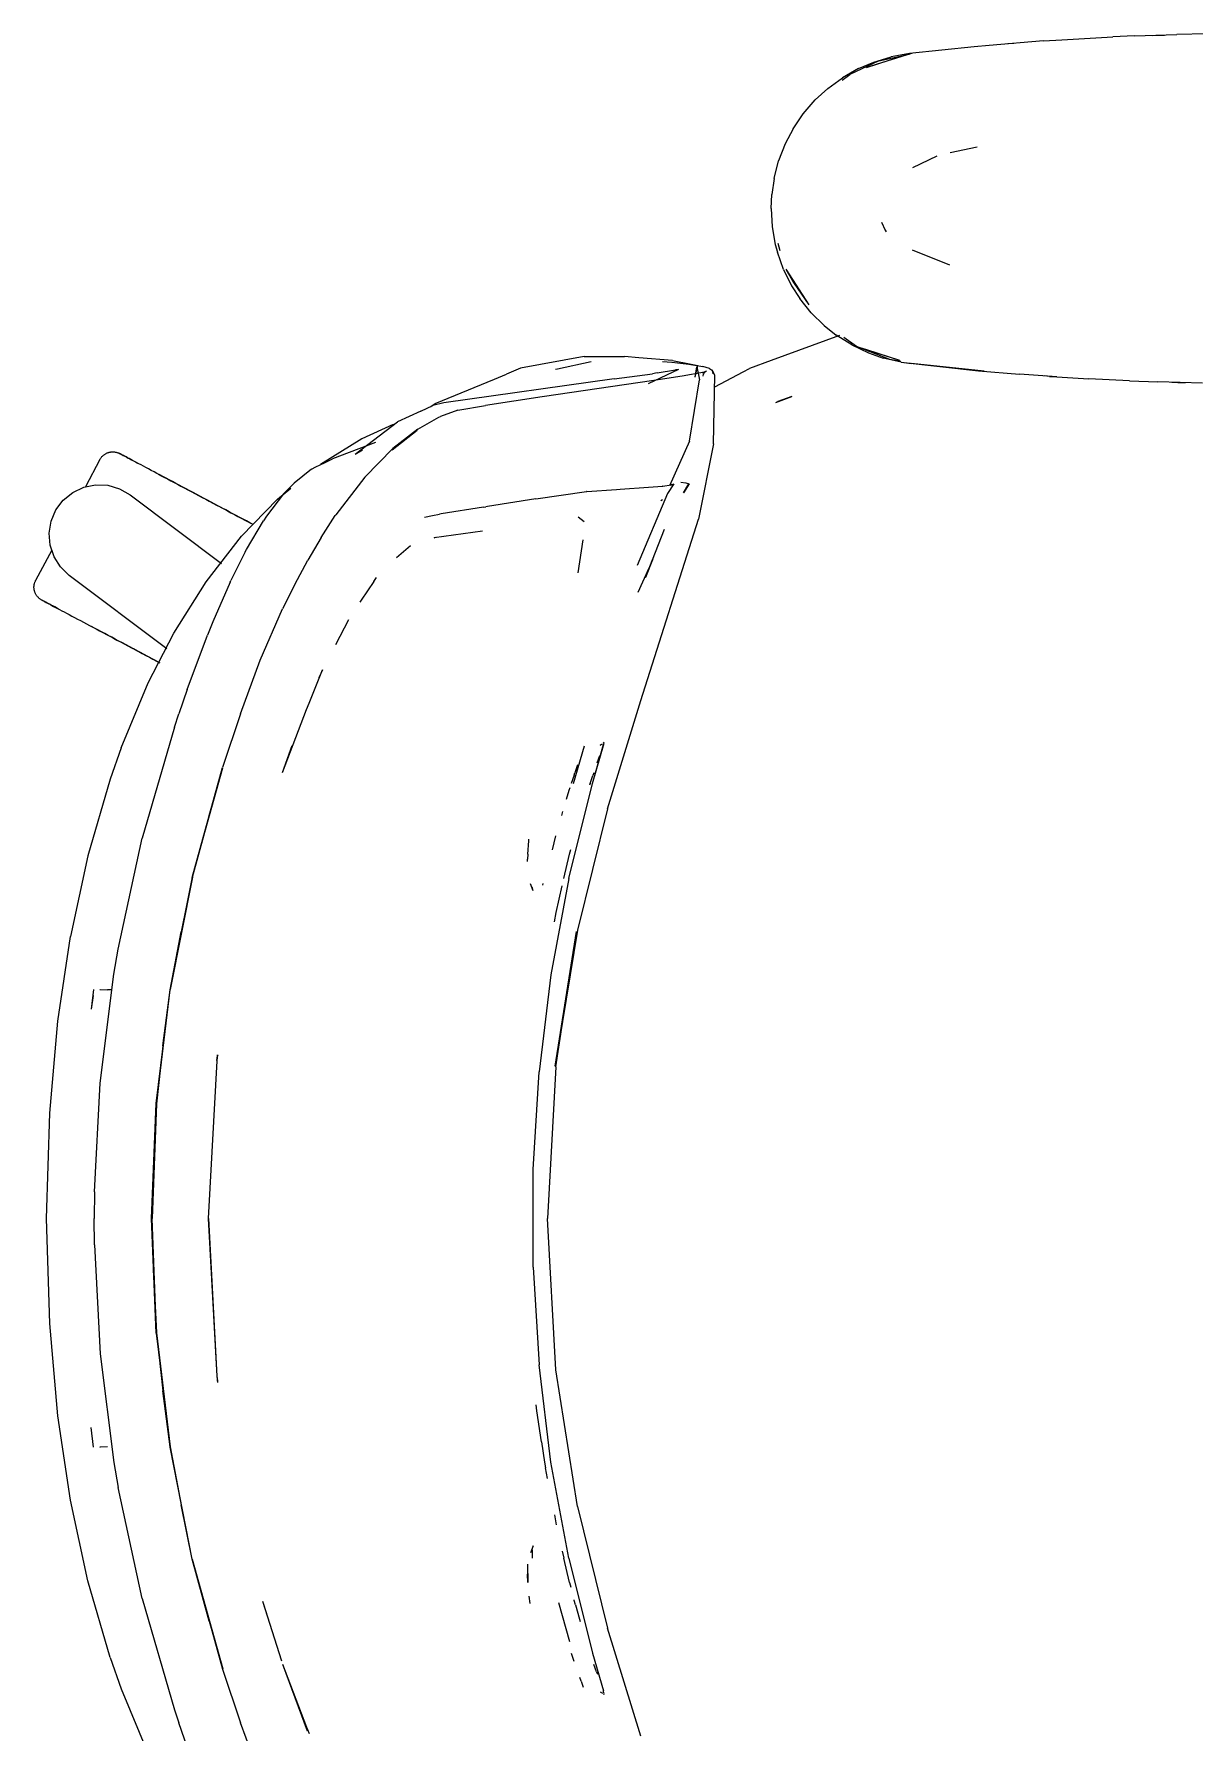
# Model space of a CAD drawing. Header units: millimetres. Extents: x 90978 to 295199, y -4084 to 97293.
# Drawn here: x 197998.4 to 198319.9, y 32614.6 to 33085.3 of the extents above; entities that cross this region are included whole.
import ezdxf

# ---------------------------------------------------------------- set-up
doc = ezdxf.new("R2010")
doc.units = ezdxf.units.MM
doc.header["$MEASUREMENT"] = 0
doc.layers.add('G-IMPT', color=8, linetype='CONTINUOUS', lineweight=9)
doc.layers.add('I-FURN', color=8, linetype='CONTINUOUS', lineweight=9)

msp = doc.modelspace()

# ---------------------------------------------------------------- linework, layer by layer
at = {"layer": 'G-IMPT'}
for p, q in [((198258.93, 33081.79), (198241, 33079.89)), ((198263.06, 33082.14), (198258.93, 33081.79)), ((198278.11, 33083.38), (198263.06, 33082.14)), ((198269.93, 33082.73), (198268.25, 33082.57)), ((198278.11, 33083.38), (198283.2, 33083.71)), ((198283.2, 33083.71), (198297.34, 33084.52)), ((198303.36, 33084.77), (198297.34, 33084.52)), ((198303.36, 33084.77), (198315.12, 33085.16)), ((198308.25, 33084.91), (198310.18, 33085.02)), ((198310.18, 33085.02), (198311.68, 33085.04)), ((198323.54, 33085.33), (198315.12, 33085.16)), ((198232.54, 33077.84), (198224.48, 33074.11)), ((198226.85, 33075.71), (198231.09, 33077.52)), ((198241.51, 33079.89), (198229.05, 33076.05)), ((198229.05, 33076.05), (198238.2, 33078.97)), ((198231.09, 33077.52), (198235.96, 33078.99)), ((198232.54, 33077.84), (198240.95, 33079.76)), ((198241, 33079.89), (198235.96, 33078.99)), ((198241.51, 33079.89), (198238.2, 33078.97)), ((198218.33, 33070.21), (198222.41, 33073.2)), ((198222.37, 33072.51), (198224.48, 33074.11)), ((198226.85, 33075.71), (198222.41, 33073.2)), ((198211.57, 33063.21), (198214.89, 33067.04)), ((198218.33, 33070.21), (198214.89, 33067.04)), ((198208.74, 33059.04), (198211.57, 33063.21)), ((198208.74, 33059.04), (198206.55, 33054.87)), ((198206.55, 33054.87), (198204.72, 33050.16)), ((198259.71, 33053.92), (198252.28, 33052.34)), ((198203.45, 33045.3), (198204.72, 33050.16)), ((198241.88, 33048.31), (198248.67, 33051.58)), ((198203.45, 33045.3), (198202.81, 33040.78)), ((198202.64, 33036.93), (198202.81, 33040.78)), ((198202.64, 33036.93), (198202.93, 33031.89)), ((198202.93, 33031.89), (198203.81, 33026.95)), ((198233.25, 33033.11), (198234.26, 33030.89)), ((198234.26, 33030.89), (198234.19, 33031.02)), ((198234.26, 33030.89), (198234.56, 33030.44)), ((198203.81, 33026.95), (198204.38, 33024.82)), ((198206.09, 33020.04), (198204.38, 33024.82)), ((198205.17, 33025.25), (198204.56, 33027.28)), ((198252.22, 33021.22), (198241.79, 33025.36)), ((198206.09, 33020.04), (198208.33, 33015.53)), ((198206.73, 33020.14), (198208.89, 33016.46)), ((198206.73, 33020.14), (198213.06, 33010.19)), ((198208.33, 33015.53), (198210.59, 33011.99)), ((198208.89, 33016.46), (198213.06, 33010.19)), ((198213.78, 33008.01), (198210.59, 33011.99)), ((198213.78, 33008.01), (198217.39, 33004.46)), ((198221.59, 33001.72), (198202.65, 32994.78)), ((198217.39, 33004.46), (198220.7, 33001.84)), ((198225.02, 32999.11), (198220.7, 33001.84)), ((198226.34, 32998.72), (198222.77, 33001.14)), ((198225.02, 32999.11), (198229.6, 32996.92)), ((198235.56, 32995.11), (198226.34, 32998.72)), ((198226.34, 32998.72), (198229.05, 32997.81)), ((198226.34, 32998.72), (198238.2, 32994.9)), ((198229.05, 32997.81), (198238.2, 32994.9)), ((198229.6, 32996.92), (198233.73, 32995.47)), ((198133.18, 32992.64), (198129.32, 32991.04)), ((198150.87, 32995.88), (198133.18, 32992.64)), ((198143.43, 32992.42), (198142.85, 32992.27)), ((198152.74, 32994.47), (198143.43, 32992.42)), ((198150.87, 32995.88), (198157.84, 32995.9)), ((198157.84, 32995.9), (198162.01, 32995.91)), ((198165.96, 32995.56), (198162.01, 32995.91)), ((198175.29, 32994.76), (198165.96, 32995.56)), ((198177, 32992.32), (198168.59, 32988.33)), ((198171.11, 32991.35), (198176.13, 32992.18)), ((198175.12, 32994.24), (198172.53, 32994.45)), ((198179.81, 32993.72), (198175.12, 32994.24)), ((198175.29, 32994.76), (198175.76, 32994.72)), ((198175.76, 32994.72), (198180.01, 32993.91)), ((198177, 32992.32), (198176.13, 32992.18)), ((198184.23, 32991.52), (198177.97, 32990.42)), ((198180.42, 32993.65), (198179.81, 32993.72)), ((198180.01, 32993.91), (198182.33, 32993.46)), ((198180.42, 32993.65), (198183.7, 32993.11)), ((198181.61, 32990.18), (198182.33, 32993.46)), ((198181.61, 32990.18), (198182.1, 32993.05)), ((198182.1, 32993.05), (198182.78, 32989.47)), ((198183.61, 32991.35), (198184.71, 32991.91)), ((198183.61, 32991.35), (198184.23, 32991.52)), ((198185.56, 32992.56), (198183.7, 32993.11)), ((198184.21, 32991.52), (198183.89, 32990.98)), ((198184.21, 32991.52), (198184.71, 32991.91)), ((198185.56, 32992.56), (198186.1, 32992.24)), ((198186.1, 32992.24), (198186.47, 32991.75)), ((198187.08, 32990.71), (198186.47, 32991.75)), ((198186.6, 32991.12), (198186.47, 32991.75)), ((198186.47, 32991.75), (198186.5, 32991.67)), ((198186.6, 32991.12), (198186.5, 32991.67)), ((198187.02, 32987.52), (198194.92, 32991.66)), ((198194.92, 32991.66), (198196.68, 32992.59)), ((198202.65, 32994.78), (198196.68, 32992.59)), ((198238.7, 32994.32), (198233.73, 32995.47)), ((198238.62, 32994.53), (198235.56, 32995.11)), ((198238.7, 32994.32), (198261.65, 32991.86)), ((198238.7, 32994.32), (198241.51, 32993.98)), ((198238.7, 32994.32), (198260.13, 32991.96)), ((198261.65, 32991.86), (198241.51, 32993.98)), ((198260.13, 32991.96), (198271.53, 32990.98)), ((198109.5, 32982.86), (198125.95, 32989.65)), ((198159.15, 32989.69), (198111.93, 32983.02)), ((198125.95, 32989.65), (198129.32, 32991.04)), ((198170.12, 32989.3), (198139.24, 32984.75)), ((198159.15, 32989.69), (198169.81, 32991.13)), ((198171.11, 32991.35), (198169.81, 32991.13)), ((198177.97, 32990.42), (198170.12, 32989.3)), ((198180.07, 32972.42), (198182.78, 32989.47)), ((198183.81, 32990.48), (198183.89, 32990.98)), ((198186.7, 32971.72), (198187.08, 32990.71)), ((198281.82, 32990.25), (198271.53, 32990.98)), ((198279.78, 32990.39), (198278.36, 32990.52)), ((198279.78, 32990.39), (198281.68, 32990.3)), ((198281.82, 32990.25), (198290.69, 32989.69)), ((198302, 32989.15), (198290.69, 32989.69)), ((198302, 32989.15), (198309.87, 32988.86)), ((198322.18, 32988.56), (198309.87, 32988.86)), ((198313.74, 32988.78), (198315.4, 32988.7)), ((198315.4, 32988.7), (198317.53, 32988.7)), ((198105.58, 32980.8), (198108.94, 32982.37)), ((198108.33, 32982.09), (198109.5, 32982.86)), ((198111.93, 32983.02), (198108.94, 32982.37)), ((198115.8, 32981.06), (198123.47, 32982.36)), ((198139.24, 32984.75), (198123.47, 32982.36)), ((198203.96, 32983.18), (198208.42, 32984.82)), ((198203.96, 32983.18), (198204.54, 32983.44)), ((198208.42, 32984.82), (198204.54, 32983.44)), ((198087.35, 32968.82), (198099.06, 32977.76)), ((198105.58, 32980.8), (198099.06, 32977.76)), ((198104.76, 32975.8), (198110.59, 32979.09)), ((198110.59, 32979.09), (198111.01, 32979.3)), ((198115.8, 32981.06), (198111.01, 32979.3)), ((198089.24, 32973.12), (198077.79, 32965.99)), ((198097.87, 32977.1), (198089.24, 32973.12)), ((198097.58, 32970.08), (198104.53, 32975.47)), ((198097.58, 32970.08), (198101.15, 32972.88)), ((198104.76, 32975.8), (198097.79, 32970.38)), ((198097.87, 32977.1), (198097.93, 32977.12)), ((198104.53, 32975.47), (198101.15, 32972.88)), ((198093.01, 32972.06), (198081.1, 32967.55)), ((198087.35, 32968.82), (198089.38, 32969.99)), ((198090.05, 32962.48), (198097.79, 32970.38)), ((198180.07, 32972.42), (198174.46, 32960.07)), ((198186.7, 32971.72), (198182.5, 32950.77)), ((198075.3, 32964.69), (198070.44, 32960.82)), ((198075.3, 32964.69), (198076.43, 32965.3)), ((198076.43, 32965.3), (198078.87, 32966.47)), ((198078.87, 32966.47), (198081.1, 32967.55)), ((198065.87, 32956.38), (198069.54, 32959.38)), ((198070.44, 32960.82), (198067.54, 32957.8)), ((198090.05, 32962.48), (198082.03, 32952.05)), ((198151.56, 32958.45), (198159.8, 32959.07)), ((198159.8, 32959.07), (198160.79, 32959.14)), ((198160.79, 32959.14), (198168.65, 32959.7)), ((198168.65, 32959.7), (198172.53, 32960)), ((198172.61, 32960), (198172.53, 32960)), ((198172.61, 32960), (198174.99, 32960.3)), ((198175.72, 32960.59), (198173.96, 32957.92)), ((198175, 32960.31), (198174.99, 32960.3)), ((198175, 32960.31), (198175.72, 32960.59)), ((198177.64, 32961.06), (198178.99, 32960.89)), ((198178.34, 32958.13), (198179.86, 32960.62)), ((198179.93, 32960.6), (198178.34, 32958.13)), ((198179.86, 32960.62), (198178.38, 32958.15)), ((198178.99, 32960.89), (198179.86, 32960.62)), ((198179.93, 32960.6), (198179.86, 32960.62)), ((198065.87, 32956.38), (198055.91, 32946.09)), ((198067.54, 32957.8), (198062.83, 32951.67)), ((198122.94, 32954.12), (198111.21, 32952.32)), ((198122.94, 32954.12), (198123.55, 32954.21)), ((198124.06, 32954.3), (198123.55, 32954.21)), ((198137.41, 32956.41), (198124.06, 32954.3)), ((198137.41, 32956.41), (198151.48, 32958.44)), ((198151.56, 32958.45), (198151.48, 32958.44)), ((198173.96, 32957.92), (198165.53, 32937.95)), ((198172.51, 32956.21), (198172.07, 32955.94)), ((198057.23, 32942.38), (198061.96, 32950.38)), ((198062.83, 32951.67), (198061.96, 32950.38)), ((198077.98, 32945.69), (198081.87, 32951.79)), ((198081.87, 32951.79), (198082.03, 32952.05)), ((198106.6, 32951.36), (198108.76, 32951.82)), ((198108.76, 32951.82), (198110.74, 32952.24)), ((198111.21, 32952.32), (198110.74, 32952.24)), ((198150.82, 32950.06), (198149.18, 32951.34)), ((198166.51, 32900.53), (198182.5, 32950.77)), ((198046.11, 32933.48), (198055.91, 32946.09)), ((198077.98, 32945.69), (198074.21, 32939.46)), ((198122.64, 32947.44), (198109.28, 32945.66)), ((198109.28, 32945.66), (198109.75, 32945.81)), ((198150.47, 32945.11), (198149.07, 32935.95)), ((198150.47, 32945.11), (198150.43, 32944.77)), ((198169.82, 32939.58), (198173.08, 32948.05)), ((198056.92, 32941.78), (198052.92, 32933.77)), ((198056.92, 32941.78), (198057.23, 32942.38)), ((198098.78, 32940.16), (198102.69, 32943.5)), ((198167.8, 32934.68), (198169.83, 32939.79)), ((198169.83, 32939.79), (198167.8, 32934.67)), ((198070.65, 32932.67), (198074.21, 32939.46)), ((198168.8, 32937.21), (198165.75, 32930.49)), ((198169.82, 32939.58), (198167.8, 32934.68)), ((198037.13, 32919.19), (198046.11, 32933.48)), ((198052.7, 32933.33), (198047.93, 32922.37)), ((198052.7, 32933.33), (198052.92, 32933.77)), ((198070.65, 32932.67), (198067.26, 32925.95)), ((198092.51, 32933.53), (198089.01, 32928.4)), ((198092.51, 32933.53), (198093.26, 32934.63)), ((198061.08, 32911.72), (198067.26, 32925.95)), ((198089.01, 32928.4), (198088.62, 32927.82)), ((198047.93, 32922.37), (198046.45, 32918.69)), ((198085.48, 32922.92), (198081.94, 32915.95)), ((198030.04, 32905.41), (198037.13, 32919.19)), ((198040.85, 32903.62), (198046.45, 32918.69)), ((198055.62, 32896.84), (198061.08, 32911.72)), ((198074.59, 32899.76), (198078.31, 32909.08)), ((198078.31, 32909.08), (198077.31, 32906.84)), ((198022.52, 32887.44), (198030.04, 32905.41)), ((198040.85, 32903.62), (198038.51, 32896.8)), ((198067.21, 32880.58), (198073.92, 32898.03)), ((198073.92, 32898.03), (198074.59, 32899.76)), ((198157.33, 32870.55), (198166.51, 32900.53)), ((198037.32, 32893.19), (198028.37, 32862.36)), ((198037.32, 32893.19), (198038.51, 32896.8)), ((198055.62, 32896.84), (198050.61, 32881.92)), ((198067.21, 32880.58), (198069.93, 32888.02)), ((198153.1, 32877.5), (198156.37, 32888.73)), ((198153.1, 32877.5), (198156.22, 32888.32)), ((198153.1, 32877.5), (198156.16, 32888.04)), ((198155.28, 32888.19), (198155.89, 32888.57)), ((198155.28, 32888.19), (198155.49, 32888.33)), ((198156.16, 32888.04), (198156.22, 32888.32)), ((198156.37, 32888.73), (198156.24, 32888.97)), ((198022.52, 32887.44), (198019.45, 32878.7)), ((198147.91, 32877.5), (198150.94, 32887.93)), ((198154.48, 32883.28), (198154.83, 32884.25)), ((198154.83, 32884.25), (198155.22, 32885.32)), ((198019.45, 32878.7), (198013.28, 32857.46)), ((198042.23, 32851.43), (198050.61, 32881.92)), ((198042.23, 32851.43), (198050.66, 32881.83)), ((198046.88, 32868.67), (198050.66, 32881.83)), ((198148.02, 32879.8), (198147.25, 32877.5)), ((198148.02, 32879.8), (198148.27, 32880.52)), ((198149.03, 32882.68), (198148.27, 32880.52)), ((198152.47, 32877.5), (198153.21, 32879.73)), ((198153.49, 32880.53), (198153.21, 32879.73)), ((198146.62, 32875.58), (198145.83, 32873.09)), ((198146.55, 32851.19), (198153.1, 32877.5)), ((198146.87, 32876.36), (198146.62, 32875.58)), ((198152.47, 32877.5), (198152.32, 32877.04)), ((198144.84, 32869.79), (198144.51, 32868.67)), ((198157.33, 32870.55), (198149.02, 32836.87)), ((198046.88, 32868.67), (198042.23, 32851.43)), ((198021.71, 32831.57), (198028.37, 32862.36)), ((198135.24, 32857.94), (198135.51, 32861.65)), ((198135.51, 32861.65), (198135.54, 32862.13)), ((198142.93, 32863), (198141.94, 32859.14)), ((198142.93, 32863), (198142.54, 32861.47)), ((198013.28, 32857.46), (198008.46, 32835.1)), ((198135.13, 32855.87), (198135.14, 32856.57)), ((198135.24, 32857.94), (198135.14, 32856.57)), ((198145.23, 32851.17), (198146.79, 32857.92)), ((198146.79, 32857.92), (198147.13, 32859.2)), ((198036.06, 32820.3), (198042.27, 32851.54)), ((198042.27, 32851.54), (198036.06, 32820.38)), ((198042.23, 32851.43), (198039.15, 32836.4)), ((198146.55, 32851.19), (198141.62, 32824.52)), ((198136.67, 32847.78), (198135.98, 32849.73)), ((198136.67, 32847.78), (198136.45, 32848.83)), ((198139.34, 32849.38), (198139.47, 32849.79)), ((198143.07, 32841.77), (198144.78, 32849.19)), ((198142.6, 32839.14), (198143.07, 32841.77)), ((198036.06, 32820.3), (198039.15, 32836.4)), ((198149.02, 32836.87), (198142.76, 32799.13)), ((198142.76, 32799.13), (198148.75, 32836.49)), ((198143.02, 32798.95), (198148.75, 32836.49)), ((198004.97, 32811.68), (198008.46, 32835.1)), ((198020.52, 32824.65), (198021.71, 32831.57)), ((198016.71, 32794.48), (198020.52, 32824.65)), ((198141.62, 32824.52), (198138.32, 32797.6)), ((198014.87, 32820.38), (198014.22, 32814.97)), ((198014.79, 32818.74), (198014.22, 32814.97)), ((198016.63, 32820.41), (198018.73, 32820.34)), ((198016.63, 32820.41), (198016.74, 32820.41)), ((198019.97, 32820.29), (198018.73, 32820.34)), ((198032.23, 32788.78), (198036.06, 32820.38)), ((198032.27, 32788.74), (198036.06, 32820.3)), ((198034.11, 32804.82), (198036.06, 32820.3)), ((198002.71, 32786.11), (198004.97, 32811.68)), ((198034.11, 32804.82), (198032.27, 32788.74)), ((198046.72, 32756.97), (198049.23, 32802.31)), ((198049.23, 32802.31), (198049, 32800.69)), ((198049, 32800.69), (198049.23, 32802)), ((198049.27, 32802.25), (198049.23, 32802)), ((198143.02, 32798.95), (198140.66, 32756.97)), ((198015.09, 32764.28), (198016.71, 32794.48)), ((198136.67, 32770.53), (198138.32, 32797.6)), ((198001.86, 32756.97), (198002.71, 32786.11)), ((198030.9, 32756.97), (198032.23, 32788.78)), ((198032.27, 32788.74), (198031.13, 32756.97)), ((198032.27, 32788.74), (198031.6, 32773.85)), ((198031.6, 32773.85), (198031.13, 32756.97)), ((198136.67, 32743.41), (198136.67, 32770.53)), ((198015.09, 32764.28), (198015, 32756.97)), ((198002.71, 32727.83), (198001.86, 32756.97)), ((198015.09, 32749.66), (198015, 32756.97)), ((198032.23, 32725.15), (198030.9, 32756.97)), ((198031.6, 32740.08), (198031.13, 32756.97)), ((198032.27, 32725.19), (198031.13, 32756.97)), ((198046.67, 32756.97), (198049, 32713.24)), ((198046.72, 32756.97), (198049, 32713.24)), ((198143.02, 32714.98), (198140.66, 32756.97)), ((198015.09, 32749.66), (198016.71, 32719.45)), ((198136.67, 32743.41), (198138.32, 32716.34)), ((198031.6, 32740.08), (198032.27, 32725.19)), ((198004.97, 32702.25), (198002.71, 32727.83)), ((198032.23, 32725.15), (198036.06, 32693.56)), ((198032.27, 32725.19), (198036.06, 32693.64)), ((198032.27, 32725.19), (198034.11, 32709.11)), ((198016.71, 32719.45), (198020.52, 32689.28)), ((198141.62, 32689.42), (198138.32, 32716.34)), ((198149.02, 32677.07), (198143.02, 32714.98)), ((198036.06, 32693.64), (198034.11, 32709.11)), ((198049, 32713.24), (198049.26, 32711.46)), ((198049, 32713.24), (198049.23, 32711.93)), ((198049.27, 32711.69), (198049.23, 32711.93)), ((198137.71, 32703.57), (198137.52, 32705.23)), ((198008.46, 32678.84), (198004.97, 32702.25)), ((198139, 32695.04), (198137.71, 32703.57)), ((198014.87, 32693.55), (198014.22, 32698.97)), ((198139, 32695.04), (198139.85, 32689.42)), ((198018.73, 32693.6), (198016.63, 32693.52)), ((198016.63, 32693.52), (198016.74, 32693.52)), ((198018.73, 32693.6), (198018.76, 32693.6)), ((198042.23, 32662.51), (198036.06, 32693.64)), ((198036.06, 32693.64), (198039.15, 32677.53)), ((198042.23, 32662.51), (198036.06, 32693.56)), ((198020.52, 32689.28), (198021.71, 32682.36)), ((198139.85, 32689.42), (198140.1, 32687.79)), ((198140.65, 32684.89), (198140.1, 32687.79)), ((198146.55, 32662.75), (198141.62, 32689.42)), ((198028.37, 32651.57), (198021.71, 32682.36)), ((198013.28, 32656.47), (198008.46, 32678.84)), ((198042.23, 32662.51), (198039.15, 32677.53)), ((198149.02, 32677.07), (198157.33, 32643.38)), ((198142.58, 32674.79), (198143.11, 32671.97)), ((198046.88, 32645.26), (198042.23, 32662.51)), ((198042.23, 32662.51), (198050.61, 32632.01)), ((198042.23, 32662.51), (198050.66, 32632.1)), ((198136.67, 32666.15), (198135.98, 32664.21)), ((198136.41, 32662.94), (198136.42, 32662.8)), ((198136.45, 32665.05), (198136.42, 32662.8)), ((198136.45, 32665.11), (198136.67, 32666.15)), ((198144.78, 32664.74), (198145.23, 32662.76)), ((198146.79, 32656.01), (198145.23, 32662.76)), ((198146.55, 32662.75), (198153.1, 32636.43)), ((198135.13, 32661.1), (198135.22, 32656.04)), ((198135.13, 32661.1), (198135.13, 32658.32)), ((198135.22, 32656.04), (198135.13, 32658.32)), ((198019.45, 32635.23), (198013.28, 32656.47)), ((198146.79, 32656.01), (198147.12, 32654.72)), ((198028.37, 32651.57), (198037.32, 32620.74)), ((198061.68, 32650.82), (198062.76, 32647.39)), ((198061.68, 32650.82), (198066.93, 32634.34)), ((198135.53, 32652.25), (198135.74, 32650.15)), ((198146.82, 32639.53), (198143.77, 32650.41)), ((198148.09, 32650.99), (198148.04, 32651.17)), ((198148.4, 32649.85), (198148.09, 32650.99)), ((198148.4, 32649.85), (198149.52, 32645.86)), ((198046.88, 32645.26), (198050.66, 32632.1)), ((198149.52, 32645.86), (198149.73, 32645.17)), ((198166.51, 32613.41), (198157.33, 32643.38)), ((198019.45, 32635.23), (198022.52, 32626.5)), ((198147.26, 32636.44), (198147.99, 32634.22)), ((198153.1, 32636.43), (198156.17, 32626)), ((198050.61, 32632.01), (198055.62, 32617.09)), ((198067.21, 32633.35), (198074.03, 32614.94)), ((198067.21, 32633.35), (198073.92, 32615.9)), ((198149.97, 32628.68), (198149.6, 32629.69)), ((198154.26, 32631.23), (198153.52, 32633.33)), ((198154.26, 32631.23), (198154.5, 32630.57)), ((198022.52, 32626.5), (198030.04, 32608.52)), ((198149.97, 32628.68), (198150.59, 32627.02)), ((198155.28, 32625.75), (198155.49, 32625.6)), ((198155.28, 32625.75), (198155.89, 32625.36)), ((198156.24, 32625.73), (198156.17, 32626)), ((198156.31, 32625.44), (198156.24, 32625.73)), ((198156.28, 32624.97), (198156.37, 32625.21)), ((198156.37, 32625.21), (198156.31, 32625.44)), ((198037.32, 32620.74), (198038.51, 32617.14)), ((198040.92, 32610.2), (198038.51, 32617.14)), ((198061.08, 32602.22), (198055.62, 32617.09)), ((198073.92, 32615.9), (198074.59, 32614.18))]:
    msp.add_line(p, q, dxfattribs=at)
at = {"layer": 'I-FURN'}
for p, q in [((198016.98, 32967.89), (198017.08, 32968.02)), ((198017.08, 32968.02), (198017.19, 32968.14)), ((198017.19, 32968.14), (198017.3, 32968.26)), ((198017.3, 32968.26), (198017.41, 32968.37)), ((198017.41, 32968.37), (198017.53, 32968.48)), ((198017.53, 32968.48), (198017.65, 32968.58)), ((198017.65, 32968.58), (198017.78, 32968.68)), ((198017.78, 32968.68), (198017.91, 32968.78)), ((198017.91, 32968.78), (198018.05, 32968.86)), ((198018.05, 32968.86), (198018.18, 32968.95)), ((198018.18, 32968.95), (198018.33, 32969.03)), ((198018.33, 32969.03), (198018.47, 32969.1)), ((198018.47, 32969.1), (198018.62, 32969.16)), ((198018.62, 32969.16), (198018.77, 32969.22)), ((198018.77, 32969.22), (198018.92, 32969.28)), ((198018.92, 32969.28), (198019.07, 32969.33)), ((198019.07, 32969.33), (198019.23, 32969.37)), ((198019.23, 32969.37), (198019.39, 32969.4)), ((198019.39, 32969.4), (198019.54, 32969.43)), ((198019.54, 32969.43), (198019.7, 32969.45)), ((198019.7, 32969.45), (198019.86, 32969.47)), ((198019.86, 32969.47), (198020.03, 32969.48)), ((198020.03, 32969.48), (198020.19, 32969.48)), ((198020.19, 32969.48), (198020.35, 32969.48)), ((198020.35, 32969.48), (198020.51, 32969.47)), ((198020.51, 32969.47), (198020.67, 32969.46)), ((198020.67, 32969.46), (198020.83, 32969.43)), ((198020.83, 32969.43), (198020.99, 32969.41)), ((198020.99, 32969.41), (198021.14, 32969.37)), ((198021.14, 32969.37), (198021.3, 32969.33)), ((198021.3, 32969.33), (198021.45, 32969.28)), ((198021.45, 32969.28), (198021.61, 32969.23)), ((198021.61, 32969.23), (198021.76, 32969.17)), ((198021.76, 32969.17), (198021.9, 32969.1)), ((198021.9, 32969.1), (198022.05, 32969.03)), ((198022.05, 32969.03), (198022.09, 32969.01)), ((198022.09, 32969.01), (198022.11, 32969)), ((198022.13, 32968.99), (198022.09, 32969.01)), ((198022.09, 32969.01), (198022.09, 32969.01)), ((198022.11, 32969), (198022.17, 32968.97)), ((198022.22, 32968.94), (198022.13, 32968.99)), ((198022.17, 32968.97), (198022.27, 32968.92)), ((198022.34, 32968.88), (198022.22, 32968.94)), ((198022.27, 32968.92), (198022.41, 32968.84)), ((198022.5, 32968.79), (198022.34, 32968.88)), ((198022.41, 32968.84), (198022.59, 32968.75)), ((198022.7, 32968.69), (198022.5, 32968.79)), ((198022.59, 32968.75), (198022.81, 32968.63)), ((198022.94, 32968.56), (198022.7, 32968.69)), ((198022.81, 32968.63), (198023.07, 32968.49)), ((198023.22, 32968.41), (198022.94, 32968.56)), ((198023.07, 32968.49), (198023.36, 32968.33)), ((198023.54, 32968.24), (198023.22, 32968.41)), ((198023.36, 32968.33), (198023.7, 32968.16)), ((198023.89, 32968.05), (198023.54, 32968.24)), ((198023.7, 32968.16), (198024.07, 32967.96)), ((198024.29, 32967.84), (198023.89, 32968.05)), ((198016.64, 32967.35), (198012.6, 32959.76)), ((198016.64, 32967.35), (198016.71, 32967.49)), ((198016.71, 32967.49), (198016.8, 32967.62)), ((198016.8, 32967.62), (198016.89, 32967.76)), ((198016.89, 32967.76), (198016.98, 32967.89)), ((198024.07, 32967.96), (198024.48, 32967.74)), ((198024.72, 32967.61), (198024.29, 32967.84)), ((198024.48, 32967.74), (198024.93, 32967.5)), ((198025.18, 32967.37), (198024.72, 32967.61)), ((198024.93, 32967.5), (198025.41, 32967.25)), ((198025.68, 32967.1), (198025.18, 32967.37)), ((198025.41, 32967.25), (198025.93, 32966.97)), ((198026.22, 32966.82), (198025.68, 32967.1)), ((198025.93, 32966.97), (198026.48, 32966.68)), ((198026.79, 32966.51), (198026.22, 32966.82)), ((198026.48, 32966.68), (198027.06, 32966.37)), ((198027.39, 32966.19), (198026.79, 32966.51)), ((198028.02, 32965.86), (198027.39, 32966.19)), ((198028.69, 32965.5), (198028.02, 32965.86)), ((198029.38, 32965.13), (198028.69, 32965.5)), ((198030.1, 32964.75), (198029.38, 32965.13)), ((198030.85, 32964.35), (198030.1, 32964.75)), ((198031.63, 32963.94), (198030.85, 32964.35)), ((198032.43, 32963.51), (198031.63, 32963.94)), ((198033.26, 32963.07), (198032.43, 32963.51)), ((198032.81, 32963.31), (198033.64, 32962.87)), ((198009.1, 32958.23), (198012.15, 32959.67)), ((198012.15, 32959.67), (198015.45, 32960.34)), ((198015.45, 32960.34), (198018.82, 32960.2)), ((198018.82, 32960.2), (198022.06, 32959.26)), ((198022.06, 32959.26), (198024.98, 32957.57)), ((198034.1, 32962.62), (198033.26, 32963.07)), ((198033.64, 32962.87), (198034.5, 32962.41)), ((198034.97, 32962.16), (198034.1, 32962.62)), ((198034.5, 32962.41), (198035.38, 32961.95)), ((198035.86, 32961.69), (198034.97, 32962.16)), ((198035.38, 32961.95), (198036.27, 32961.47)), ((198036.76, 32961.21), (198035.86, 32961.69)), ((198036.27, 32961.47), (198037.19, 32960.98)), ((198037.69, 32960.72), (198036.76, 32961.21)), ((198037.19, 32960.98), (198038.12, 32960.49)), ((198038.62, 32960.22), (198037.69, 32960.72)), ((198038.12, 32960.49), (198039.06, 32959.99)), ((198039.57, 32959.71), (198038.62, 32960.22)), ((198039.06, 32959.99), (198040.02, 32959.48)), ((198040.54, 32959.2), (198039.57, 32959.71)), ((198040.02, 32959.48), (198040.99, 32958.96)), ((198041.51, 32958.68), (198040.54, 32959.2)), ((198040.99, 32958.96), (198041.96, 32958.44)), ((198042.5, 32958.16), (198041.51, 32958.68)), ((198004.45, 32953.4), (198006.48, 32956.1)), ((198006.48, 32956.1), (198009.1, 32958.23)), ((198024.98, 32957.57), (198050.3, 32938.49)), ((198041.96, 32958.44), (198042.95, 32957.92)), ((198043.49, 32957.63), (198042.5, 32958.16)), ((198042.95, 32957.92), (198043.95, 32957.39)), ((198044.48, 32957.1), (198043.49, 32957.63)), ((198043.95, 32957.39), (198044.94, 32956.86)), ((198045.49, 32956.57), (198044.48, 32957.1)), ((198044.94, 32956.86), (198045.95, 32956.33)), ((198046.49, 32956.04), (198045.49, 32956.57)), ((198045.95, 32956.33), (198046.95, 32955.79)), ((198047.5, 32955.5), (198046.49, 32956.04)), ((198046.95, 32955.79), (198047.96, 32955.26)), ((198048.5, 32954.97), (198047.5, 32955.5)), ((198047.96, 32955.26), (198048.96, 32954.72)), ((198049.5, 32954.44), (198048.5, 32954.97)), ((198048.96, 32954.72), (198049.96, 32954.19)), ((198050.5, 32953.9), (198049.5, 32954.44)), ((198049.96, 32954.19), (198050.96, 32953.66)), ((198051.5, 32953.38), (198050.5, 32953.9)), ((198002.58, 32946.97), (198003.12, 32950.3)), ((198003.12, 32950.3), (198004.45, 32953.4)), ((198050.96, 32953.66), (198051.95, 32953.13)), ((198052.48, 32952.85), (198051.5, 32953.38)), ((198051.95, 32953.13), (198052.94, 32952.61)), ((198053.46, 32952.33), (198052.48, 32952.85)), ((198052.94, 32952.61), (198053.91, 32952.09)), ((198054.43, 32951.81), (198053.46, 32952.33)), ((198053.91, 32952.09), (198054.87, 32951.58)), ((198055.39, 32951.31), (198054.43, 32951.81)), ((198054.87, 32951.58), (198055.82, 32951.07)), ((198056.33, 32950.8), (198055.39, 32951.31)), ((198055.82, 32951.07), (198056.76, 32950.58)), ((198057.26, 32950.31), (198056.33, 32950.8)), ((198056.76, 32950.58), (198057.68, 32950.09)), ((198058.18, 32949.82), (198057.26, 32950.31)), ((198057.68, 32950.09), (198058.34, 32949.73)), ((198059.07, 32949.35), (198058.18, 32949.82)), ((198002.85, 32943.61), (198002.58, 32946.97)), ((198003.3, 32942.26), (197998.82, 32933.85)), ((198003.91, 32940.41), (198002.85, 32943.61)), ((198005.71, 32937.56), (198003.91, 32940.41)), ((198008.14, 32935.22), (198005.71, 32937.56)), ((198035.2, 32914.82), (198008.14, 32935.22)), ((197998.35, 32931.95), (197998.36, 32932.11)), ((197998.36, 32931.79), (197998.35, 32931.95)), ((197998.36, 32932.11), (197998.37, 32932.27)), ((197998.37, 32931.63), (197998.36, 32931.79)), ((197998.37, 32932.27), (197998.38, 32932.43)), ((197998.38, 32931.46), (197998.37, 32931.63)), ((197998.38, 32932.43), (197998.4, 32932.59)), ((197998.41, 32931.31), (197998.38, 32931.46)), ((197998.4, 32932.59), (197998.43, 32932.75)), ((197998.43, 32931.15), (197998.41, 32931.31)), ((197998.43, 32932.75), (197998.47, 32932.91)), ((197998.47, 32930.99), (197998.43, 32931.15)), ((197998.47, 32932.91), (197998.51, 32933.06)), ((197998.51, 32930.83), (197998.47, 32930.99)), ((197998.51, 32933.06), (197998.55, 32933.22)), ((197998.56, 32930.68), (197998.51, 32930.83)), ((197998.55, 32933.22), (197998.61, 32933.37)), ((197998.61, 32930.53), (197998.56, 32930.68)), ((197998.61, 32933.37), (197998.67, 32933.52)), ((197998.67, 32930.38), (197998.61, 32930.53)), ((197998.67, 32933.52), (197998.73, 32933.66)), ((197998.74, 32930.23), (197998.67, 32930.38)), ((197998.73, 32933.66), (197998.8, 32933.81)), ((197998.8, 32933.81), (197998.82, 32933.85)), ((197998.81, 32930.09), (197998.74, 32930.23)), ((197998.89, 32929.95), (197998.81, 32930.09)), ((197998.97, 32929.81), (197998.89, 32929.95)), ((197999.06, 32929.67), (197998.97, 32929.81)), ((197999.16, 32929.54), (197999.06, 32929.67)), ((197999.25, 32929.41), (197999.16, 32929.54)), ((197999.36, 32929.29), (197999.25, 32929.41)), ((197999.47, 32929.17), (197999.36, 32929.29)), ((197999.58, 32929.06), (197999.47, 32929.17)), ((197999.7, 32928.95), (197999.58, 32929.06)), ((197999.82, 32928.84), (197999.7, 32928.95)), ((197999.95, 32928.74), (197999.82, 32928.84)), ((198000.08, 32928.65), (197999.95, 32928.74)), ((198000.21, 32928.56), (198000.08, 32928.65)), ((198000.35, 32928.48), (198000.21, 32928.56)), ((198000.49, 32928.4), (198000.35, 32928.48)), ((198000.5, 32928.39), (198000.49, 32928.4)), ((198000.49, 32928.4), (198000.51, 32928.39)), ((198000.54, 32928.37), (198000.5, 32928.39)), ((198000.51, 32928.39), (198000.57, 32928.35)), ((198000.62, 32928.33), (198000.54, 32928.37)), ((198000.57, 32928.35), (198000.67, 32928.3)), ((198000.74, 32928.26), (198000.62, 32928.33)), ((198000.67, 32928.3), (198000.81, 32928.23)), ((198000.9, 32928.18), (198000.74, 32928.26)), ((198000.81, 32928.23), (198000.99, 32928.13)), ((198001.11, 32928.07), (198000.9, 32928.18)), ((198000.99, 32928.13), (198001.21, 32928.01)), ((198001.35, 32927.94), (198001.11, 32928.07)), ((198001.21, 32928.01), (198001.47, 32927.88)), ((198001.63, 32927.79), (198001.35, 32927.94)), ((198001.47, 32927.88), (198001.77, 32927.72)), ((198001.94, 32927.63), (198001.63, 32927.79)), ((198001.77, 32927.72), (198002.1, 32927.54)), ((198002.3, 32927.44), (198001.94, 32927.63)), ((198002.1, 32927.54), (198002.48, 32927.34)), ((198002.69, 32927.23), (198002.3, 32927.44)), ((198002.48, 32927.34), (198002.89, 32927.12)), ((198003.12, 32927), (198002.69, 32927.23)), ((198002.89, 32927.12), (198003.33, 32926.89)), ((198003.59, 32926.75), (198003.12, 32927)), ((198003.33, 32926.89), (198003.81, 32926.63)), ((198004.09, 32926.48), (198003.59, 32926.75)), ((198003.81, 32926.63), (198004.33, 32926.36)), ((198004.62, 32926.2), (198004.09, 32926.48)), ((198004.33, 32926.36), (198004.88, 32926.06)), ((198005.19, 32925.9), (198004.62, 32926.2)), ((198004.88, 32926.06), (198005.47, 32925.75)), ((198005.47, 32925.75), (198006.08, 32925.42)), ((198006.08, 32925.42), (198006.73, 32925.08)), ((198006.73, 32925.08), (198007.41, 32924.72)), ((198007.41, 32924.72), (198008.12, 32924.34)), ((198008.12, 32924.34), (198008.85, 32923.95)), ((198008.85, 32923.95), (198009.61, 32923.55)), ((198009.61, 32923.55), (198010.4, 32923.13)), ((198010.4, 32923.13), (198011.21, 32922.7)), ((198011.21, 32922.7), (198012.05, 32922.25)), ((198012.05, 32922.25), (198012.9, 32921.8)), ((198012.9, 32921.8), (198013.78, 32921.33)), ((198013.78, 32921.33), (198014.68, 32920.85)), ((198015.17, 32920.59), (198014.26, 32921.08)), ((198014.68, 32920.85), (198015.59, 32920.37)), ((198016.09, 32920.1), (198015.17, 32920.59)), ((198015.59, 32920.37), (198016.52, 32919.87)), ((198017.03, 32919.6), (198016.09, 32920.1)), ((198016.52, 32919.87), (198017.46, 32919.37)), ((198017.98, 32919.1), (198017.03, 32919.6)), ((198017.46, 32919.37), (198018.42, 32918.86)), ((198018.94, 32918.59), (198017.98, 32919.1)), ((198018.42, 32918.86), (198019.39, 32918.35)), ((198019.92, 32918.07), (198018.94, 32918.59)), ((198019.39, 32918.35), (198020.37, 32917.83)), ((198020.9, 32917.55), (198019.92, 32918.07)), ((198020.37, 32917.83), (198021.36, 32917.3)), ((198021.89, 32917.02), (198020.9, 32917.55)), ((198021.36, 32917.3), (198022.35, 32916.77)), ((198022.89, 32916.49), (198021.89, 32917.02)), ((198022.35, 32916.77), (198023.35, 32916.24)), ((198023.89, 32915.96), (198022.89, 32916.49)), ((198023.35, 32916.24), (198024.35, 32915.71)), ((198024.89, 32915.42), (198023.89, 32915.96)), ((198024.35, 32915.71), (198025.36, 32915.18)), ((198025.9, 32914.89), (198024.89, 32915.42)), ((198025.36, 32915.18), (198026.36, 32914.64)), ((198026.9, 32914.35), (198025.9, 32914.89)), ((198026.36, 32914.64), (198027.37, 32914.11)), ((198027.91, 32913.82), (198026.9, 32914.35)), ((198027.37, 32914.11), (198028.37, 32913.57)), ((198028.91, 32913.29), (198027.91, 32913.82)), ((198028.37, 32913.57), (198029.37, 32913.04)), ((198029.9, 32912.76), (198028.91, 32913.29)), ((198029.37, 32913.04), (198030.36, 32912.52)), ((198030.89, 32912.23), (198029.9, 32912.76)), ((198030.36, 32912.52), (198031.34, 32911.99)), ((198031.87, 32911.71), (198030.89, 32912.23)), ((198031.34, 32911.99), (198032.31, 32911.48)), ((198032.84, 32911.2), (198031.87, 32911.71)), ((198032.31, 32911.48), (198033.28, 32910.96))]:
    msp.add_line(p, q, dxfattribs=at)

doc.saveas('drawing.dxf')
